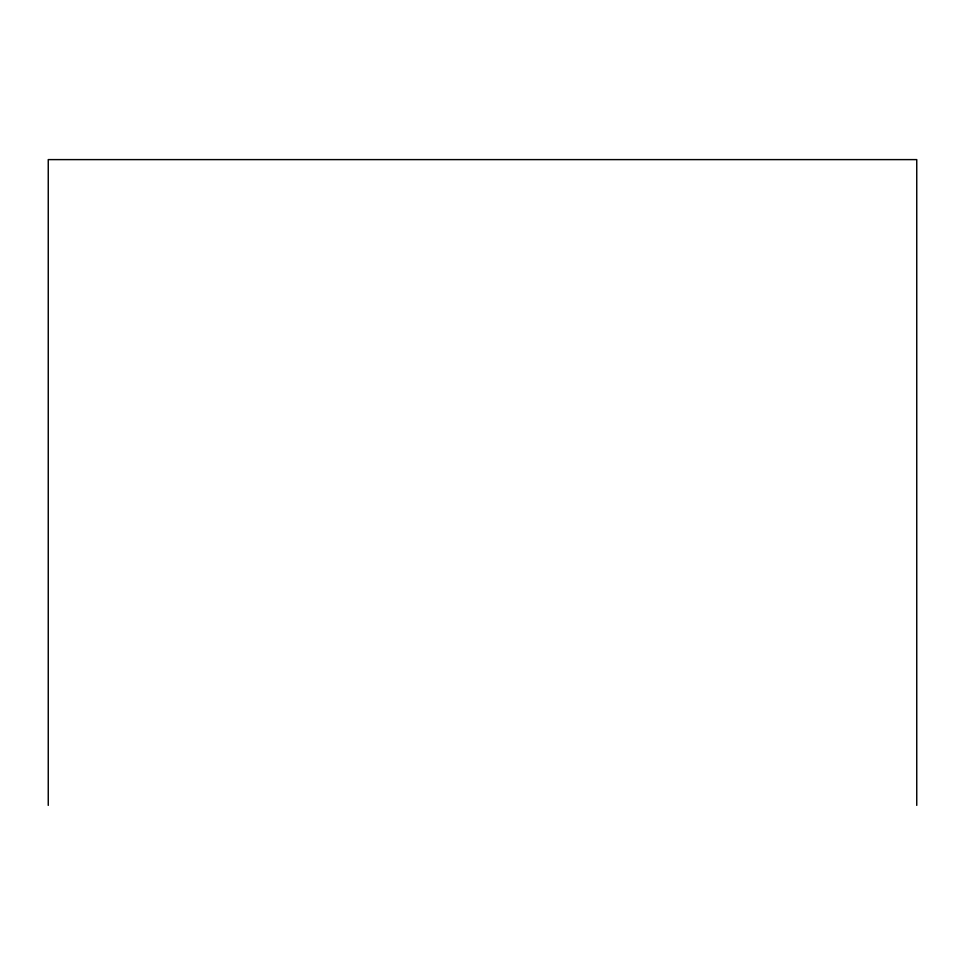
<?xml version="1.0" encoding="UTF-8"?>
<svg xmlns="http://www.w3.org/2000/svg" width="965" height="965" viewBox="0 0 965 965"><rect width="100%" height="100%" fill="white"/><g stroke="black" fill="none" stroke-linecap="round" stroke-linejoin="round"><path stroke-width="1.45" d="M916.75 805.389L916.75 159.611L48.25 159.611L48.25 805.389"/></g></svg>
